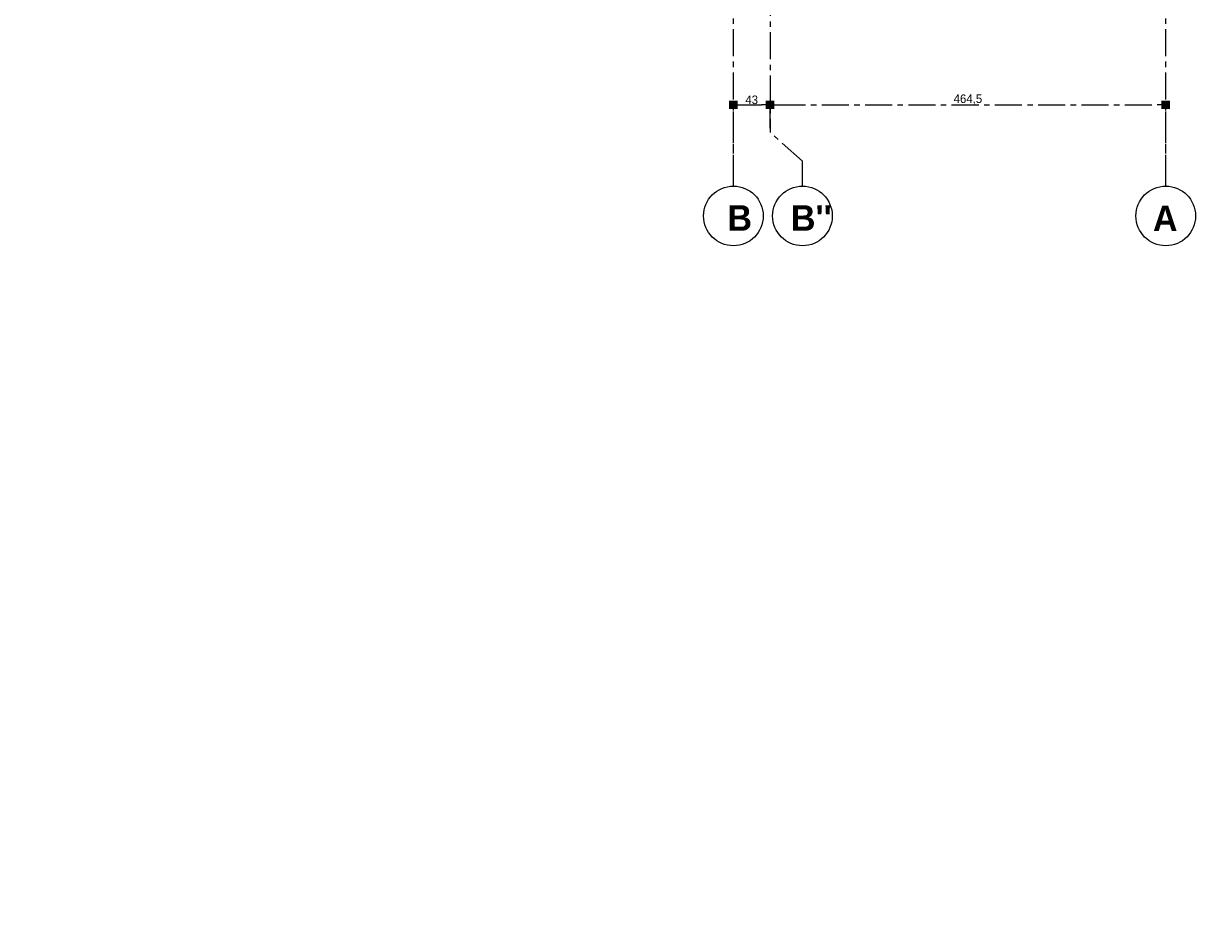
# Model space of a CAD drawing. Header units: centimetres. Extents: x -15293 to 11572, y -4790 to 2619.
# Drawn here: x -13590 to -12214, y -1493 to -458 of the extents above; entities that cross this region are included whole.
import ezdxf

# ---------------------------------------------------------------- set-up
doc = ezdxf.new("R2010")
doc.units = ezdxf.units.CM
doc.linetypes.add('CENTER', pattern=[50.8, 31.75, -6.35, 6.35, -6.35])
doc.layers.get('0').update_dxf_attribs({"lineweight": 0})
doc.layers.add('TSJ_AXE', color=7, linetype='CENTER', lineweight=0, true_color=0xb80000)
doc.layers.add('TSJ_PLAFONNAGE', color=110, linetype='Continuous')
doc.styles.get("Standard").update_dxf_attribs({"font": 'GOTHIC.TTF'})
doc.dimstyles.new('Axe cotation', dxfattribs={"dimtxt": 10, "dimasz": 10, "dimexe": 10.625, "dimexo": 5, "dimtad": 1, "dimtxsty": 'Standard', "dimblk": 'BOXFILLED', "dimcen": 8, "dimadec": 0, "dimazin": 0, "dimtfac": 1, "dimtmove": 0, "dimatfit": 3, "dimldrblk": 'BOXFILLED', "dimfxl": 1, "dimlwd": 9, "dimlwe": 9, "dimarcsym": 0})

# ---------------------------------------------------------------- blocks, each defined once
blk = doc.blocks.new('_BoxFilled')
at = {"color": 0, "linetype": 'ByBlock', "lineweight": -2}
blk.add_line((-0.5, 0), (-1, 0), dxfattribs=at)
at = {"color": 0, "linetype": 'ByBlock'}
blk.add_solid([(-0.5, 0.5), (0.5, 0.5), (-0.5, -0.5), (0.5, -0.5)], dxfattribs=at)
blk = doc.blocks.new('*D449')
at = {"layer": 'Defpoints', "color": 0, "transparency": 16777216}
for p in [(-12713.2, -553.7), (-12713.2, -586), (-12756.2, -649)]:
    blk.add_point(p, dxfattribs=at)
at = {"layer": 'TSJ_AXE', "color": 0, "lineweight": 9, "transparency": 16777216}
for p, q in [((-12756.2, -644), (-12756.2, -543.1)), ((-12713.2, -581), (-12713.2, -543.1)), ((-12746.2, -553.7), (-12723.2, -553.7))]:
    blk.add_line(p, q, dxfattribs=at)
at = {"layer": 'TSJ_AXE', "color": 0, "lineweight": 9, "transparency": 16777216, "xscale": 10, "yscale": 10, "zscale": 10, "rotation": 180}
blk.add_blockref('_BoxFilled', (-12756.2, -553.7), dxfattribs=at)
at = {"layer": 'TSJ_AXE', "color": 0, "lineweight": 9, "transparency": 16777216, "xscale": 10, "yscale": 10, "zscale": 10}
blk.add_blockref('_BoxFilled', (-12713.2, -553.7), dxfattribs=at)
at = {"layer": 'TSJ_AXE', "color": 0, "transparency": 16777216, "insert": (-12734.7, -547.8), "char_height": 10, "attachment_point": 5}
blk.add_mtext('43', dxfattribs=at)
blk = doc.blocks.new('*D450')
at = {"layer": 'Defpoints', "color": 0, "transparency": 16777216}
for p in [(-12248.7, -553.7), (-12713.2, -586), (-12248.7, -649)]:
    blk.add_point(p, dxfattribs=at)
at = {"layer": 'TSJ_AXE', "color": 0, "lineweight": 9, "transparency": 16777216}
for p, q in [((-12713.2, -581), (-12713.2, -543.1)), ((-12248.7, -644), (-12248.7, -543.1)), ((-12703.2, -553.7), (-12258.7, -553.7))]:
    blk.add_line(p, q, dxfattribs=at)
at = {"layer": 'TSJ_AXE', "color": 0, "lineweight": 9, "transparency": 16777216, "xscale": 10, "yscale": 10, "zscale": 10, "rotation": 180}
blk.add_blockref('_BoxFilled', (-12713.2, -553.7), dxfattribs=at)
at = {"layer": 'TSJ_AXE', "color": 0, "lineweight": 9, "transparency": 16777216, "xscale": 10, "yscale": 10, "zscale": 10}
blk.add_blockref('_BoxFilled', (-12248.7, -553.7), dxfattribs=at)
at = {"layer": 'TSJ_AXE', "color": 0, "transparency": 16777216, "insert": (-12480.9, -547.4), "char_height": 10, "attachment_point": 5}
blk.add_mtext('464,5', dxfattribs=at)

msp = doc.modelspace()

# ---------------------------------------------------------------- hatches: boundary and pattern name
at = {"layer": 'TSJ_PLAFONNAGE'}
h = msp.add_hatch(dxfattribs=at)
h.set_pattern_fill('ANSI36', color=256, scale=3)
h.paths.add_polyline_path([(-14474.374, -1165.011), (-14488.374, -1165.011), (-14488.374, -1142.011), (-14794.374, -1142.011), (-14794.374, -1164.011), (-14704.374, -1164.011), (-14704.374, -1167.011, -0.40407836), (-14794.374, -1254.011), (-14794.374, -1269.011), (-14488.374, -1248.011), (-14488.374, -1235.011), (-14474.374, -1235.011), (-14474.374, -1168.011)])
h.paths.add_polyline_path([(-14560.037, -1386.175), (-14562.319, -1379.365), (-14558.888, -1385.65), (-14487.484, -1352.981), (-14487.484, -1327.08), (-14495.56, -1326.509), (-14487.484, -1325.652), (-14487.484, -1260.981), (-14793.484, -1281.981), (-14793.484, -1299.011, -0.40407836), (-14703.484, -1386.011), (-14703.484, -1389.011), (-14793.484, -1389.011), (-14793.484, -1492.981)])
h.paths.add_polyline_path([(-14301.374, -1142.011), (-14474.374, -1142.011), (-14474.374, -1165.011), (-14404.374, -1165.011), (-14404.374, -1168.011), (-14404.438, -1168.011, -0.40171217), (-14474.374, -1235.011), (-14474.374, -1280.011), (-14387.379, -1280.011), (-14386.874, -1272.869), (-14386.116, -1280.011), (-14301.374, -1280.011)])
h.paths.add_polyline_path([(-14300.374, -401.011), (-14794.374, -401.011), (-14794.374, -563.011, -0.40452533), (-14700.374, -654.011), (-14700.374, -657.011), (-14794.374, -657.011), (-14794.374, -675.011), (-14300.374, -675.011), (-14300.374, -670.011), (-14300.374, -542.011)])
h.paths.add_polyline_path([(-14300.374, 43.989), (-14300.374, 48.989), (-14300.374, 177.989), (-14794.374, 177.989), (-14794.374, 4.989, -0.40407836), (-14704.374, -82.011), (-14704.374, -85.011), (-14794.374, -85.011), (-14794.374, -105.011), (-14300.374, -105.011)])
h.paths.add_polyline_path([(-14300.374, 469.989), (-14308.374, 469.989), (-14308.374, 496.989), (-14300.374, 496.989), (-14300.374, 501.989), (-14300.374, 630.989), (-14794.374, 630.989), (-14794.374, 496.489), (-14775.374, 496.489), (-14775.374, 469.989), (-14794.374, 469.989), (-14794.374, 383.989, -0.40452533), (-14700.374, 292.989), (-14700.374, 289.989), (-14794.374, 289.989), (-14794.374, 191.989), (-14300.374, 191.989), (-14300.374, 196.989), (-14300.374, 324.989), (-14300.374, 336.989), (-14300.374, 341.989)])
h.paths.add_polyline_path([(-15193.502, 104.032), (-15293.371, 104.032), (-15293.371, 60.885), (-15193.502, 60.885)])
h.paths.add_polyline_path([(-12756.18, -119.011), (-12772.18, -119.011), (-12772.18, -137.579), (-12772.18, -387.011), (-12756.18, -387.011)])
h.paths.add_polyline_path([(-12713.18, -119.011), (-12756.18, -119.011), (-12756.18, -387.011), (-12713.18, -387.011)])
h.paths.add_polyline_path([(-12505.68, -181.511, -1), (-12489.68, -181.511), (-12482.68, -181.511), (-12482.68, -119.011), (-12713.18, -119.011), (-12713.18, -387.011), (-12678.68, -387.011), (-12678.68, -237.011, -0.41421356), (-12674.68, -233.011), (-12482.68, -233.011), (-12482.68, -181.511), (-12489.68, -181.511, -1)])
h.paths.add_polyline_path([(-12450.18, -119.011), (-12482.68, -119.011), (-12482.68, -181.511), (-12450.18, -181.511)])
h.paths.add_polyline_path([(-12417.68, -119.011), (-12450.18, -119.011), (-12450.18, -181.511), (-12417.68, -181.511)])
h.paths.add_polyline_path([(-12385.18, -119.011), (-12417.68, -119.011), (-12417.68, -181.511), (-12385.18, -181.511)])
h.paths.add_polyline_path([(-12450.18, -181.511), (-12482.68, -181.511), (-12482.68, -233.011), (-12450.18, -233.011)])
h.paths.add_polyline_path([(-12417.68, -181.511), (-12450.18, -181.511), (-12450.18, -233.011), (-12417.68, -233.011)])
h.paths.add_polyline_path([(-12385.18, -181.511), (-12417.68, -181.511), (-12417.68, -233.011), (-12385.18, -233.011)])
h.paths.add_polyline_path([(-12255.18, -119.011), (-12385.18, -119.011), (-12385.18, -181.511), (-12320.18, -181.511), (-12320.18, -325.593), (-12385.18, -325.593), (-12385.18, -387.011), (-12255.18, -387.011), (-12255.18, -307.011), (-12255.18, -302.011), (-12255.18, -199.011)])
h.paths.add_polyline_path([(-12320.18, -181.511), (-12385.18, -181.511), (-12385.18, -233.011), (-12378.18, -233.011, -0.41421356), (-12374.18, -237.011), (-12374.18, -271.011, -0.41421356), (-12378.18, -275.011), (-12385.18, -275.011), (-12385.18, -325.593), (-12320.18, -325.593)], flags=17)
h.paths.add_polyline_path([(-12385.18, -275.011), (-12417.68, -275.011), (-12417.68, -325.593), (-12385.18, -325.593)])
h.paths.add_polyline_path([(-12385.18, -325.593), (-12417.68, -325.593), (-12417.68, -387.011), (-12385.18, -387.011)])
h.paths.add_polyline_path([(-12417.68, -325.593), (-12450.18, -325.593), (-12450.18, -387.011), (-12417.68, -387.011)])
h.paths.add_polyline_path([(-12417.68, -275.011), (-12450.18, -275.011), (-12450.18, -325.593), (-12417.68, -325.593)])
h.paths.add_polyline_path([(-12450.18, -275.011), (-12482.68, -275.011), (-12482.68, -325.593), (-12450.18, -325.593)])
h.paths.add_polyline_path([(-12450.18, -325.593), (-12482.68, -325.593), (-12482.68, -387.011), (-12450.18, -387.011)])
h.paths.add_polyline_path([(-12482.68, -325.593), (-12515.18, -325.593), (-12515.18, -387.011), (-12482.68, -387.011)])
h.paths.add_polyline_path([(-12482.68, -275.011), (-12515.18, -275.011), (-12515.18, -325.593), (-12482.68, -325.593)], flags=17)
h.paths.add_polyline_path([(-12515.18, -275.011), (-12547.68, -275.011), (-12547.68, -325.593), (-12515.18, -325.593)], flags=17)
h.paths.add_polyline_path([(-12515.18, -325.593), (-12547.68, -325.593), (-12547.68, -387.011), (-12515.18, -387.011)])
h.paths.add_polyline_path([(-12547.68, -325.593), (-12580.18, -325.593), (-12580.18, -387.011), (-12547.68, -387.011)])
h.paths.add_polyline_path([(-12547.68, -275.011), (-12580.18, -275.011), (-12580.18, -325.593), (-12547.68, -325.593)], flags=17)
h.paths.add_polyline_path([(-12580.18, -275.011), (-12612.68, -275.011), (-12612.68, -325.593), (-12580.18, -325.593)], flags=17)
h.paths.add_polyline_path([(-12580.18, -325.593), (-12612.68, -325.593), (-12612.68, -387.011), (-12580.18, -387.011)])
h.paths.add_polyline_path([(-12612.68, -325.593), (-12645.18, -325.593), (-12645.18, -387.011), (-12612.68, -387.011)])
h.paths.add_polyline_path([(-12612.68, -275.011), (-12645.18, -275.011), (-12645.18, -325.593), (-12612.68, -325.593)], flags=17)
h.paths.add_polyline_path([(-12645.18, -275.011), (-12667.68, -275.011), (-12667.68, -387.011), (-12645.18, -387.011), (-12645.18, -325.593), (-12651.375, -325.593), (-12651.375, -336.371), (-12662.258, -325.648), (-12651.375, -314.764), (-12651.375, -325.593), (-12645.18, -325.593)])
h.paths.add_polyline_path([(-12255.18, 777.989), (-12255.18, 789.989), (-12255.18, 794.989), (-12255.18, 922.989), (-12255.18, 1069.989), (-12263.18, 1069.989), (-12268.18, 1069.989), (-12361.18, 1069.989), (-12373.68, 1069.989), (-12378.68, 1069.989), (-12471.68, 1069.989), (-12483.68, 1069.989), (-12488.68, 1069.989), (-12581.68, 1069.989), (-12594.18, 1069.989), (-12599.18, 1069.989), (-12692.18, 1069.989), (-12720.18, 1069.989), (-12720.18, 787.489, -0.41404203), (-12627.657, 694.989), (-12720.18, 694.989), (-12720.18, 644.989), (-12255.18, 644.989), (-12255.18, 649.989)])
h.paths.add_polyline_path([(-12255.18, 469.989), (-12263.18, 469.989), (-12263.18, 496.989), (-12255.18, 496.989), (-12255.18, 501.989), (-12255.18, 630.989), (-12720.18, 630.989), (-12749.18, 630.989), (-12749.18, 496.489), (-12730.18, 496.489), (-12730.18, 469.989), (-12749.18, 469.989), (-12749.18, 382.989, -0.4140439), (-12656.158, 289.989), (-12749.18, 289.989), (-12749.18, 191.989), (-12255.18, 191.989), (-12255.18, 196.989), (-12255.18, 324.989), (-12255.18, 336.989), (-12255.18, 341.989)])
h.paths.add_polyline_path([(-13137.447, 104.032), (-13237.316, 104.032), (-13237.316, 60.885), (-13137.447, 60.885)])
h.paths.add_polyline_path([(-12255.18, 48.989), (-12255.18, 177.989), (-12706.18, 177.989), (-12706.18, -7.011, -0.40318823), (-12623.18, -87.011), (-12623.18, -90.011), (-12706.18, -90.011), (-12706.18, -105.011), (-12255.18, -105.011), (-12255.18, 43.989)])
h.paths.add_polyline_path([(-12343.642, -103.754), (-12343.642, -83.322), (-12365.23, -83.322), (-12365.23, -103.754)], flags=24)
h.paths.add_polyline_path([(-12539.449, 73.396), (-12447.567, 73.396), (-12447.567, 105.777), (-12539.449, 105.777)], flags=24)
h.paths.add_polyline_path([(-12692.551, 94.359), (-12267.856, 94.359), (-12267.856, 127.179), (-12692.551, 127.179)], flags=24)
h.paths.add_polyline_path([(-12534.91, 848.484), (-12443.029, 848.484), (-12443.029, 880.865), (-12534.91, 880.865)], flags=24)
h.paths.add_polyline_path([(-12582.45, 869.447), (-12391.615, 869.447), (-12391.615, 902.266), (-12582.45, 902.266)], flags=24)
h.paths.add_polyline_path([(-12559.676, 421.008), (-12467.795, 421.008), (-12467.795, 453.389), (-12559.676, 453.389)], flags=24)
h.paths.add_polyline_path([(-12655.779, 444.811), (-12370.162, 444.811), (-12370.162, 477.63), (-12655.779, 477.63)], flags=24)
h.paths.add_polyline_path([(-12516.625, -327.17), (-12454.727, -327.17), (-12454.727, -309.9), (-12516.625, -309.9)], flags=9)
h.paths.add_polyline_path([(-14593.254, 456.561), (-14501.373, 456.561), (-14501.373, 488.942), (-14593.254, 488.942)], flags=24)
h.paths.add_polyline_path([(-14728.947, 478.903), (-14379.414, 478.903), (-14379.414, 511.723), (-14728.947, 511.723)], flags=24)
h.paths.add_polyline_path([(-14591.242, 33.333), (-14499.36, 33.333), (-14499.36, 65.714), (-14591.242, 65.714)], flags=24)
h.paths.add_polyline_path([(-14739.324, 55.753), (-14332.168, 55.753), (-14332.168, 113.95), (-14739.324, 113.95)], flags=24)
h.paths.add_polyline_path([(-14596.604, -582.984), (-14504.723, -582.984), (-14504.723, -550.603), (-14596.604, -550.603)], flags=24)
h.paths.add_polyline_path([(-14644.84, -562.786), (-14450.672, -562.786), (-14450.672, -529.966), (-14644.84, -529.966)], flags=24)
h.paths.add_polyline_path([(-14679.356, -1383.576), (-14599.048, -1383.576), (-14599.048, -1351.195), (-14679.356, -1351.195)], flags=24)
h.paths.add_polyline_path([(-14682.181, -1358.113), (-14594.49, -1358.113), (-14594.49, -1299.916), (-14682.181, -1299.916)], flags=24)
h.paths.add_polyline_path([(-14660.538, -1239.518), (-14580.231, -1239.518), (-14580.231, -1207.137), (-14660.538, -1207.137)], flags=24)
h.paths.add_polyline_path([(-14680.842, -1221.449), (-14558.919, -1221.449), (-14558.919, -1188.63), (-14680.842, -1188.63)], flags=24)
h.paths.add_polyline_path([(-14485.895, -1181.958), (-14405.055, -1181.958), (-14405.055, -1164.688), (-14485.895, -1164.688)], flags=25)
h.paths.add_polyline_path([(-14421.375, -1261.363), (-14341.068, -1261.363), (-14341.068, -1228.982), (-14421.375, -1228.982)], flags=24)
h.paths.add_polyline_path([(-14421.389, -1239.558), (-14344.559, -1239.558), (-14344.559, -1181.739), (-14421.389, -1181.739)], flags=24)
h.paths.add_polyline_path([(-14660.538, -1239.518), (-14580.231, -1239.518), (-14580.231, -1207.137), (-14660.538, -1207.137)], flags=24)
h.paths.add_polyline_path([(-14680.842, -1221.449), (-14558.919, -1221.449), (-14558.919, -1188.63), (-14680.842, -1188.63)], flags=24)
h.paths.add_polyline_path([(-14485.895, -1181.958), (-14405.055, -1181.958), (-14405.055, -1164.688), (-14485.895, -1164.688)], flags=24)

# ---------------------------------------------------------------- linework, layer by layer
at = {"layer": 'TSJ_AXE'}
for p, q in [((-12756.18, -649.005), (-12756.18, 1381.049)), ((-12248.68, -649.005), (-12248.68, 1381.049)), ((-12713.18, 191.989), (-12713.18, -585.96)), ((-12675.085, -619.538), (-12713.18, -585.96)), ((-12675.085, -649.005), (-12675.085, -619.538)), ((-12675.085, -619.538), (-12675.085, -619.538))]:
    msp.add_line(p, q, dxfattribs=at)
at = {"layer": 'TSJ_AXE', "linetype": 'ByBlock'}
for centre in [(-12756.18, -684.005), (-12675.085, -684.005), (-12248.68, -684.005)]:
    msp.add_circle(centre, 35, dxfattribs=at)

# ---------------------------------------------------------------- texts
at = {"layer": 'TSJ_AXE', "char_height": 30, "attachment_point": 7}
for s, insert in [('{\\fCentury Gothic|b1|i0|c0|p34;B}', (-12763.267, -701.373)), ("{\\fCentury Gothic|b1|i0|c0|p34;B''}", (-12688.758, -701.373)), ('{\\fCentury Gothic|b1|i0|c0|p34;A}', (-12263.743, -701.752))]:
    msp.add_mtext_dynamic_manual_height_columns(s, width=43.00473, gutter_width=12.5, heights=[0], dxfattribs=dict(at, insert=insert))

# ---------------------------------------------------------------- dimensions: what is measured, and where the dimension line sits
at = {"layer": 'TSJ_AXE'}
for base, p1, p2, picture, middle in [((-12713.18, -553.714), (-12756.18, -649.005), (-12713.18, -585.96), '*D449', (-12734.68, -547.837)), ((-12248.68, -553.714), (-12713.18, -585.96), (-12248.68, -649.005), '*D450', (-12480.93, -547.378))]:
    dim = msp.add_linear_dim(base=base, p1=p1, p2=p2, dimstyle='Axe cotation', dxfattribs=at)
    dim.commit()
    dim.dimension.update_dxf_attribs({"geometry": picture, "text_midpoint": middle})

doc.saveas('drawing.dxf')
